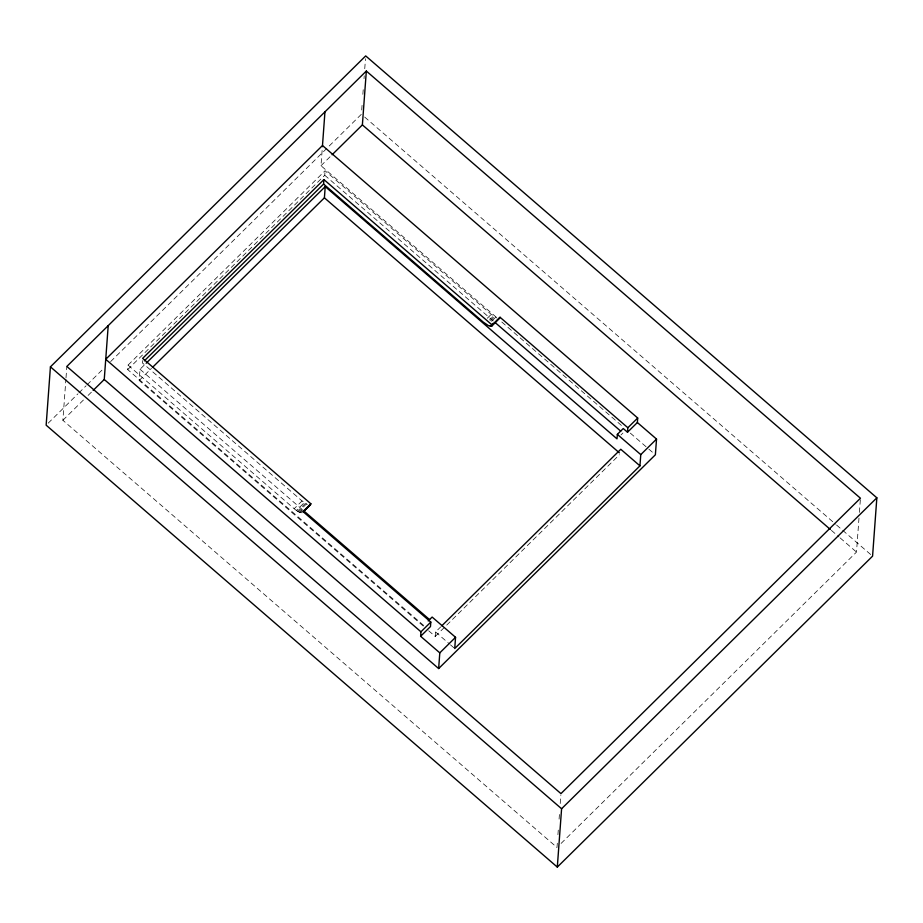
<?xml version="1.0" encoding="UTF-8"?>
<svg xmlns="http://www.w3.org/2000/svg" width="923" height="923" viewBox="0 0 923 923"><rect width="100%" height="100%" fill="white"/><g stroke="black" fill="none" stroke-linecap="round" stroke-linejoin="round"><path stroke-width="0.69" stroke-dasharray="4.62 3.46" d="M557.307 843.207L556.996 847.464L62.879 420.288L65.902 379.191M66.006 377.784L66.837 366.443M423.715 625.482L127.709 369.592L128.043 365.104L325.081 170.767L491.209 314.385L496.459 317.939M423.265 626.082L139.188 380.507L140.008 369.281L145.13 364.239M142.477 360.616L142.315 362.854L302.052 500.947L307.301 504.5M496.355 317.304L320.996 165.713L322.485 145.522M127.709 369.592L324.746 175.255L325.081 170.767M361.724 109.975L362.243 102.868M362.866 94.331L363.397 87.212M364.02 78.674L364.227 75.836M364.747 68.717L365.485 58.76M428.699 630.79L435.229 636.443L435.564 631.955L440.686 626.902M557.93 834.704L558.461 827.619M559.084 819.116L559.603 812.032M560.226 803.529L560.849 795.026M561.103 843.414L856.498 552.069L858.99 518.057M859.405 512.392L860.34 499.643M48.192 423.161L77.878 393.89M78.905 392.875L86.07 385.814M87.097 384.799L103.468 368.646M110.633 361.585L361.412 114.244M62.879 420.288L84.074 399.382M88.112 395.402L92.15 391.421M320.996 165.713L331.092 155.756M139.188 380.507L151.464 368.392M128.043 365.104L294.172 508.723L302.052 500.947M487.263 318.273L491.209 314.385M294.172 508.723L296.387 510.477L304.267 502.7M489.478 320.027L493.424 316.139M296.387 510.477L297.448 511.204L305.34 503.427M490.551 320.754L494.486 316.866M297.448 511.204L298.475 511.804L306.355 504.027M491.567 321.354L495.513 317.466M298.475 511.804L299.421 512.277L302.375 509.369M299.421 512.277L300.287 512.611L302.259 510.673M620.96 434.975L622.921 433.025M435.229 636.443L619.425 454.774M302.248 512.761L300.287 512.611M364.677 117.071L835.511 524.114M836.596 525.06L871.474 555.208M831.404 530.379L839.042 536.978M840.138 537.924L856.498 552.069M501.8 322.023L622.702 426.541M630.328 433.129L647.761 448.197M648.846 449.132L654.292 453.839M324.746 175.255L493.424 321.077M140.008 369.281L302.236 509.531M435.564 631.955L449.409 643.919M450.47 644.842L454.727 648.523"/><path stroke-width="1.38" d="M50.43 366.846L46.15 425.18L557.307 867.089L872.57 556.154L876.85 497.82L365.693 55.911L50.43 366.846L561.588 808.756L557.307 867.089M93.154 390.429L104.253 379.48L108.21 325.634M104.253 379.48L438.644 668.552L439.798 652.849L420.623 636.282L420.957 631.794L105.741 359.289L322.485 145.522L324.954 111.868M323.592 184.069L323.915 179.581L492.167 325.034L491.797 325.946L488.579 325.715L483.329 322.162L323.592 184.069L144.357 360.835M152.491 367.389L324.4 197.822L325.231 186.608L617.014 438.863L617.349 434.375L623.256 428.549L627.513 432.229L637.366 422.515L637.701 418.027L322.485 145.522M332.095 154.764L362.381 124.893L366.327 71.048L860.444 498.224L560.953 793.618L66.837 366.443L366.327 71.048M323.915 179.581L142.638 358.366L310.901 503.831L303.021 511.596L430.81 622.079L430.476 626.567L420.623 636.282M428.191 620.937L432.126 617.06L455.558 637.308L454.727 648.523L639.951 465.85L640.77 454.624L656.53 439.083L637.366 422.515M627.513 432.229L627.848 427.741L637.701 418.027M656.53 439.083L655.376 454.785L438.644 668.552M303.632 511.538L310.901 503.831M491.797 325.946L500.058 317.27L627.848 427.741M146.157 363.235L325.231 186.608M490.217 326.246L493.17 323.327M490.863 326.292L500.058 317.27M303.229 511.78L310.52 504.743M491.394 326.2L499.678 318.17M420.957 631.794L430.81 622.079M441.702 625.898L620.775 449.27L639.951 465.85M439.798 652.849L455.558 637.308M561.588 808.756L876.85 497.82M362.381 124.893L830.319 529.433M495.605 322.958L620.752 431.145M617.349 434.375L640.77 454.624M324.4 197.822L619.356 452.824M303.321 510.477L429.622 619.656"/></g></svg>
